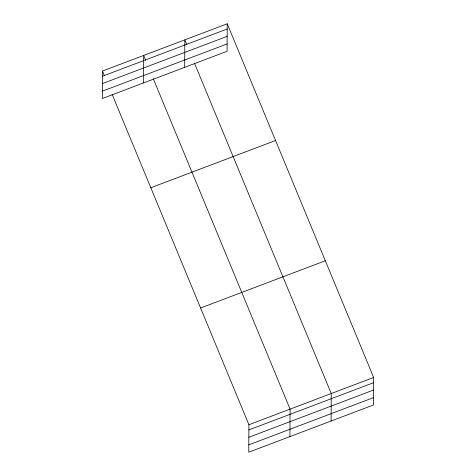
<?xml version="1.0" encoding="UTF-8"?>
<svg xmlns="http://www.w3.org/2000/svg" width="476" height="476" viewBox="0 0 476 476"><rect width="100%" height="100%" fill="white"/><g stroke="black" fill="none" stroke-linecap="round" stroke-linejoin="round"><path stroke-width="0.71" d="M102.495 71.031L102.346 98.52L227.088 51.289L227.23 23.8L102.495 71.031L104.47 75.809M143.514 82.931L143.657 55.442L145.632 60.22M184.676 67.348L184.819 39.859L186.794 44.637M112.098 94.236L248.912 424.711L248.769 452.2L373.505 404.969L373.654 377.48L227.23 23.8M289.932 436.617L290.08 409.122L153.266 78.653M331.1 421.028L331.242 393.539L194.428 63.064M102.465 76.225L227.201 28.994M102.429 83.58L227.165 36.355M102.388 91.16L227.123 43.935M150.815 187.746L275.55 140.515M200.598 307.996L325.334 260.765M248.912 424.711L373.654 377.48M248.888 429.905L373.624 382.674M248.847 437.26L373.583 390.034M248.811 444.84L373.547 397.615"/></g></svg>
